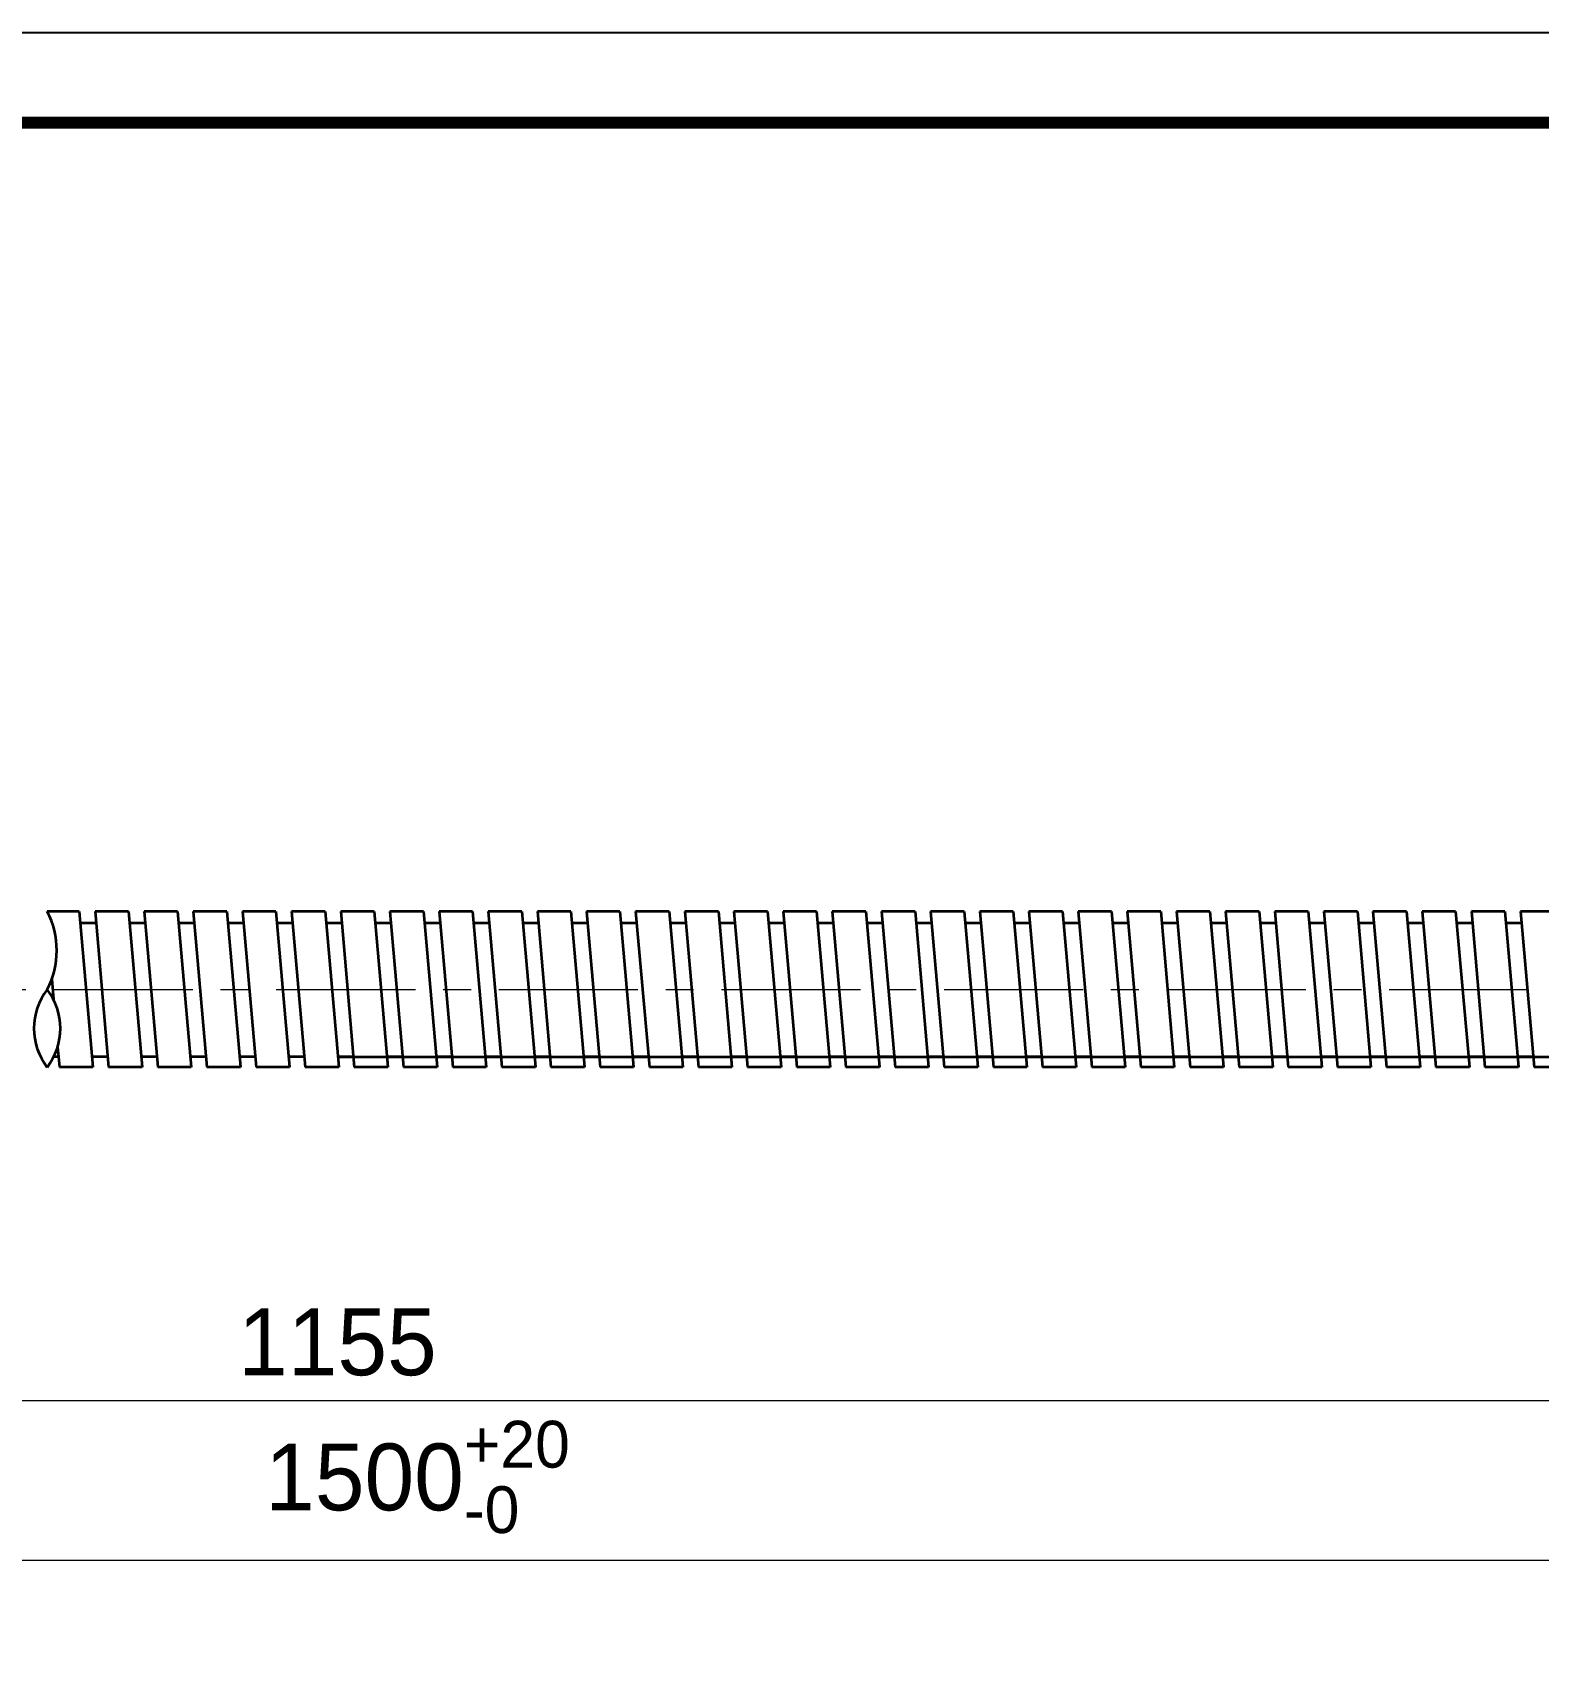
# Model space of a CAD drawing. Extents: x 0 to 474, y 0 to 347.
# Drawn here: x 202.9 to 338.2, y 199.8 to 347.3 of the extents above; entities that cross this region are included whole.
import ezdxf

# ---------------------------------------------------------------- set-up
doc = ezdxf.new("R2010")
doc.units = 0
doc.header["$LTSCALE"] = 10
doc.header["$MEASUREMENT"] = 0
doc.header["$PDMODE"] = 3
doc.header["$PDSIZE"] = -10
doc.linetypes.add('CENTER', pattern=[2, 1.25, -0.25, 0.25, -0.25])
doc.layers.get('0').update_dxf_attribs({"linetype": 'CONTINUOUS'})
doc.layers.get('DEFPOINTS').update_dxf_attribs({"linetype": 'CONTINUOUS'})
doc.layers.add('외형선', color=3, linetype='CONTINUOUS', lineweight=35)
doc.styles.add('Daelim Dimension', font='')
doc.styles.get('Daelim Dimension').set_extended_font_data('나눔고딕')
doc.dimstyles.new('DEFAULT', dxfattribs={"dimscale": 2, "dimtxt": 2, "dimasz": 2, "dimexe": 0, "dimexo": 2, "dimgap": 1, "dimtad": 1, "dimdec": 0, "dimzin": 9, "dimdsep": 46, "dimtxsty": 'Daelim Dimension', "dimcen": 0.5, "dimclrd": 5, "dimclre": 5, "dimclrt": 256, "dimadec": 1, "dimazin": 0, "dimtfac": 1, "dimtdec": 0, "dimtix": 1, "dimtmove": 0, "dimatfit": 3, "dimfxl": 1, "dimtolj": 1, "dimtzin": 1, "dimlwd": 9, "dimlwe": 9, "dimarcsym": 0})

# ---------------------------------------------------------------- blocks, each defined once
blk = doc.blocks.new('*D8')
at = {"color": 5, "linetype": 'ByBlock', "lineweight": 9, "ltscale": 0.5, "transparency": 16777216}
for p, q in [((104, 263.09), (104, 224.41)), ((356.52, 263.09), (356.52, 224.41)), ((108, 224.41), (352.52, 224.41))]:
    blk.add_line(p, q, dxfattribs=at)
at = {"color": 5, "ltscale": 0.5, "transparency": 16777216}
for points in [[(108, 225.08), (108, 223.74), (104, 224.41)], [(352.52, 225.08), (352.52, 223.74), (356.52, 224.41)]]:
    blk.add_solid(points, dxfattribs=at)
at = {"layer": 'DEFPOINTS', "color": 0, "ltscale": 0.5, "transparency": 16777216}
for p in [(104, 267.09), (356.52, 267.09), (356.52, 224.41)]:
    blk.add_point(p, dxfattribs=at)
at = {"color": 7, "ltscale": 0.5, "transparency": 16777216, "insert": (230.26, 229.64), "char_height": 6, "attachment_point": 5, "style": 'Daelim Dimension'}
blk.add_mtext('\\A1;1155', dxfattribs=at)
blk = doc.blocks.new('*D1')
at = {"color": 5, "linetype": 'ByBlock', "lineweight": 9, "ltscale": 0.5, "transparency": 16777216}
for p, q in [((88.5, 246.64), (88.5, 210.07)), ((386.42, 245.05), (386.42, 210.07)), ((92.5, 210.07), (382.42, 210.07))]:
    blk.add_line(p, q, dxfattribs=at)
at = {"color": 5, "ltscale": 0.5, "transparency": 16777216}
for points in [[(92.5, 210.74), (92.5, 209.4), (88.5, 210.07)], [(382.42, 210.74), (382.42, 209.4), (386.42, 210.07)]]:
    blk.add_solid(points, dxfattribs=at)
at = {"layer": 'DEFPOINTS', "color": 0, "ltscale": 0.5, "transparency": 16777216}
for p in [(88.5, 250.64), (386.42, 249.05), (386.42, 210.07)]:
    blk.add_point(p, dxfattribs=at)
at = {"color": 7, "ltscale": 0.5, "transparency": 16777216, "insert": (237.46, 217.55), "char_height": 6, "attachment_point": 5, "style": 'Daelim Dimension'}
blk.add_mtext('\\A1;1500{\\H0.7x;\\S+20^ -0;}', dxfattribs=at)

msp = doc.modelspace()

# ---------------------------------------------------------------- linework, layer by layer
at = {"color": 1, "linetype": 'CENTER', "lineweight": 15}
msp.add_line((84.77, 261.34), (391.12, 261.34), dxfattribs=at)
at = {"ltscale": 0.5}
msp.add_lwpolyline([(0, 0), (473.93, 0), (473.93, 347.26), (0, 347.26)], close=True, dxfattribs=at)
at = {"color": 5, "linetype": 'ByBlock', "lineweight": 200, "const_width": 1.09}
msp.add_lwpolyline([(7.62, 14.87), (466.26, 14.87), (466.26, 339.19), (7.62, 339.19)], close=True, dxfattribs=at)
at = {"layer": '외형선', "ltscale": 0.5}
for p, q in [((207.07, 268.34), (204.18, 268.34)), ((207.07, 268.34), (208.29, 254.34)), ((211.49, 268.34), (208.48, 268.34)), ((208.48, 268.34), (209.7, 254.34)), ((211.49, 268.34), (212.71, 254.34)), ((215.9, 268.34), (212.89, 268.34)), ((212.89, 268.34), (214.12, 254.34)), ((215.9, 268.34), (217.13, 254.34)), ((220.32, 268.34), (217.31, 268.34)), ((217.31, 268.34), (218.53, 254.34)), ((220.32, 268.34), (221.55, 254.34)), ((224.74, 268.34), (221.73, 268.34)), ((221.73, 268.34), (222.95, 254.34)), ((224.74, 268.34), (225.96, 254.34)), ((229.15, 268.34), (226.14, 268.34)), ((226.14, 268.34), (227.37, 254.34)), ((229.15, 268.34), (230.38, 254.34)), ((233.57, 268.34), (230.56, 268.34)), ((230.56, 268.34), (231.78, 254.34)), ((233.57, 268.34), (234.8, 254.34)), ((237.99, 268.34), (234.98, 268.34)), ((234.98, 268.34), (236.2, 254.34)), ((237.99, 268.34), (239.21, 254.34)), ((242.4, 268.34), (239.39, 268.34)), ((239.39, 268.34), (240.62, 254.34)), ((242.4, 268.34), (243.63, 254.34)), ((246.82, 268.34), (243.81, 268.34)), ((243.81, 268.34), (245.03, 254.34)), ((246.82, 268.34), (248.05, 254.34)), ((251.24, 268.34), (248.23, 268.34)), ((248.23, 268.34), (249.45, 254.34)), ((251.24, 268.34), (252.46, 254.34)), ((255.65, 268.34), (252.64, 268.34)), ((252.64, 268.34), (253.87, 254.34)), ((255.65, 268.34), (256.88, 254.34)), ((260.07, 268.34), (257.06, 268.34)), ((257.06, 268.34), (258.29, 254.34)), ((260.07, 268.34), (261.3, 254.34)), ((264.49, 268.34), (261.48, 268.34)), ((261.48, 268.34), (262.7, 254.34)), ((264.49, 268.34), (265.71, 254.34)), ((268.91, 268.34), (265.89, 268.34)), ((265.89, 268.34), (267.12, 254.34)), ((268.91, 268.34), (270.13, 254.34)), ((273.32, 268.34), (270.31, 268.34)), ((270.31, 268.34), (271.54, 254.34)), ((273.32, 268.34), (274.55, 254.34)), ((277.74, 268.34), (274.73, 268.34)), ((274.73, 268.34), (275.95, 254.34)), ((277.74, 268.34), (278.96, 254.34)), ((282.16, 268.34), (279.14, 268.34)), ((279.14, 268.34), (280.37, 254.34)), ((282.16, 268.34), (283.38, 254.34)), ((286.57, 268.34), (283.56, 268.34)), ((283.56, 268.34), (284.79, 254.34)), ((286.57, 268.34), (287.8, 254.34)), ((290.99, 268.34), (287.98, 268.34)), ((287.98, 268.34), (289.2, 254.34)), ((290.99, 268.34), (292.21, 254.34)), ((295.41, 268.34), (292.39, 268.34)), ((292.39, 268.34), (293.62, 254.34)), ((295.41, 268.34), (296.63, 254.34)), ((299.82, 268.34), (296.81, 268.34)), ((296.81, 268.34), (298.04, 254.34)), ((299.82, 268.34), (301.05, 254.34)), ((304.24, 268.34), (301.23, 268.34)), ((301.23, 268.34), (302.45, 254.34)), ((304.24, 268.34), (305.46, 254.34)), ((308.66, 268.34), (305.65, 268.34)), ((305.65, 268.34), (306.87, 254.34)), ((308.66, 268.34), (309.88, 254.34)), ((313.07, 268.34), (310.06, 268.34)), ((310.06, 268.34), (311.29, 254.34)), ((313.07, 268.34), (314.3, 254.34)), ((317.49, 268.34), (314.48, 268.34)), ((314.48, 268.34), (315.7, 254.34)), ((317.49, 268.34), (318.72, 254.34)), ((321.91, 268.34), (318.9, 268.34)), ((318.9, 268.34), (320.12, 254.34)), ((321.91, 268.34), (323.13, 254.34)), ((326.32, 268.34), (323.31, 268.34)), ((323.31, 268.34), (324.54, 254.34)), ((326.32, 268.34), (327.55, 254.34)), ((330.74, 268.34), (327.73, 268.34)), ((327.73, 268.34), (328.95, 254.34)), ((330.74, 268.34), (331.97, 254.34)), ((335.16, 268.34), (332.15, 268.34)), ((332.15, 268.34), (333.37, 254.34)), ((335.16, 268.34), (336.38, 254.34)), ((339.57, 268.34), (336.56, 268.34)), ((336.56, 268.34), (337.79, 254.34)), ((208.57, 267.29), (207.16, 267.29)), ((212.98, 267.29), (211.58, 267.29)), ((217.4, 267.29), (216, 267.29)), ((221.82, 267.29), (220.41, 267.29)), ((221.82, 267.29), (220.41, 267.29)), ((226.23, 267.29), (224.83, 267.29)), ((230.65, 267.29), (229.25, 267.29)), ((235.07, 267.29), (233.66, 267.29)), ((239.48, 267.29), (238.08, 267.29)), ((243.9, 267.29), (242.5, 267.29)), ((248.32, 267.29), (246.91, 267.29)), ((252.74, 267.29), (251.33, 267.29)), ((257.15, 267.29), (255.75, 267.29)), ((261.57, 267.29), (260.16, 267.29)), ((265.99, 267.29), (264.58, 267.29)), ((270.4, 267.29), (269, 267.29)), ((274.82, 267.29), (273.41, 267.29)), ((279.24, 267.29), (277.83, 267.29)), ((283.65, 267.29), (282.25, 267.29)), ((288.07, 267.29), (286.66, 267.29)), ((292.49, 267.29), (291.08, 267.29)), ((296.9, 267.29), (295.5, 267.29)), ((301.32, 267.29), (299.91, 267.29)), ((305.74, 267.29), (304.33, 267.29)), ((310.15, 267.29), (308.75, 267.29)), ((314.57, 267.29), (313.17, 267.29)), ((318.99, 267.29), (317.58, 267.29)), ((323.4, 267.29), (322, 267.29)), ((327.82, 267.29), (326.42, 267.29)), ((332.24, 267.29), (330.83, 267.29)), ((336.65, 267.29), (335.25, 267.29)), ((336.65, 267.29), (335.25, 267.29)), ((204.59, 262.26), (204.75, 260.44)), ((205.2, 255.28), (204.77, 255.28)), ((205.12, 256.17), (205.28, 254.34)), ((209.62, 255.28), (208.21, 255.28)), ((214.03, 255.28), (212.63, 255.28)), ((218.45, 255.28), (217.05, 255.28)), ((222.87, 255.28), (221.46, 255.28)), ((222.87, 255.28), (221.46, 255.28)), ((227.29, 255.28), (225.88, 255.28)), ((231.7, 255.28), (230.3, 255.28)), ((230.3, 255.28), (341.32, 255.28)), ((236.12, 255.28), (234.71, 255.28)), ((240.54, 255.28), (239.13, 255.28)), ((244.95, 255.28), (243.55, 255.28)), ((249.37, 255.28), (247.96, 255.28)), ((253.79, 255.28), (252.38, 255.28)), ((258.2, 255.28), (256.8, 255.28)), ((262.62, 255.28), (261.21, 255.28)), ((267.04, 255.28), (265.63, 255.28)), ((271.45, 255.28), (270.05, 255.28)), ((275.87, 255.28), (274.46, 255.28)), ((280.29, 255.28), (278.88, 255.28)), ((284.7, 255.28), (283.3, 255.28)), ((289.12, 255.28), (287.72, 255.28)), ((293.54, 255.28), (292.13, 255.28)), ((297.95, 255.28), (296.55, 255.28)), ((302.37, 255.28), (300.97, 255.28)), ((306.79, 255.28), (305.38, 255.28)), ((311.2, 255.28), (309.8, 255.28)), ((315.62, 255.28), (314.22, 255.28)), ((320.04, 255.28), (318.63, 255.28)), ((324.45, 255.28), (323.05, 255.28)), ((328.87, 255.28), (327.47, 255.28)), ((333.29, 255.28), (331.88, 255.28)), ((337.71, 255.28), (336.3, 255.28)), ((337.71, 255.28), (336.3, 255.28)), ((208.29, 254.34), (205.28, 254.34)), ((212.71, 254.34), (209.7, 254.34)), ((217.13, 254.34), (214.12, 254.34)), ((221.55, 254.34), (218.53, 254.34)), ((225.96, 254.34), (222.95, 254.34)), ((230.38, 254.34), (227.37, 254.34)), ((234.8, 254.34), (231.78, 254.34)), ((239.21, 254.34), (236.2, 254.34)), ((243.63, 254.34), (240.62, 254.34)), ((243.63, 254.34), (240.62, 254.34)), ((248.05, 254.34), (245.03, 254.34)), ((252.46, 254.34), (249.45, 254.34)), ((256.88, 254.34), (253.87, 254.34)), ((261.3, 254.34), (258.29, 254.34)), ((265.71, 254.34), (262.7, 254.34)), ((265.71, 254.34), (262.7, 254.34)), ((270.13, 254.34), (267.12, 254.34)), ((274.55, 254.34), (271.54, 254.34)), ((278.96, 254.34), (275.95, 254.34)), ((283.38, 254.34), (280.37, 254.34)), ((287.8, 254.34), (284.79, 254.34)), ((287.8, 254.34), (284.79, 254.34)), ((292.21, 254.34), (289.2, 254.34)), ((296.63, 254.34), (293.62, 254.34)), ((301.05, 254.34), (298.04, 254.34)), ((305.46, 254.34), (302.45, 254.34)), ((309.88, 254.34), (306.87, 254.34)), ((314.3, 254.34), (311.29, 254.34)), ((318.72, 254.34), (315.7, 254.34)), ((323.13, 254.34), (320.12, 254.34)), ((323.13, 254.34), (320.12, 254.34)), ((327.55, 254.34), (324.54, 254.34)), ((331.97, 254.34), (328.95, 254.34)), ((336.38, 254.34), (333.37, 254.34)), ((340.8, 254.34), (337.79, 254.34))]:
    msp.add_line(p, q, dxfattribs=at)
for centre, radius, start, end in [((197.46, 264.84), 7.58, 332.4986, 27.5014), ((208.74, 257.84), 5.75, 142.4926, 217.5074), ((199.62, 257.84), 5.75, 322.4926, 37.5074)]:
    msp.add_arc(centre, radius, start, end, dxfattribs=at)

# ---------------------------------------------------------------- dimensions: what is measured, and where the dimension line sits
at = {"ltscale": 0.5}
for base, p1, p2, text, picture, middle in [((356.52, 224.41), (104, 267.09), (356.52, 267.09), '1155', '*D8', (230.26, 229.64)), ((386.42, 210.07), (88.5, 250.64), (386.42, 249.05), '1500{\\H0.7x;\\S+20^ -0;}', '*D1', (237.46, 217.55))]:
    dim = msp.add_linear_dim(base=base, p1=p1, p2=p2, text=text, dimstyle='DEFAULT', override={"dimtxt": 3, "dimdec": 0, "dimclrd": 5, "dimclre": 5, "dimclrt": 7, "dimfxl": 1.25, "dimarcsym": 1}, dxfattribs=at)
    dim.commit()
    dim.dimension.update_dxf_attribs({"geometry": picture, "text_midpoint": middle})

doc.saveas('drawing.dxf')
